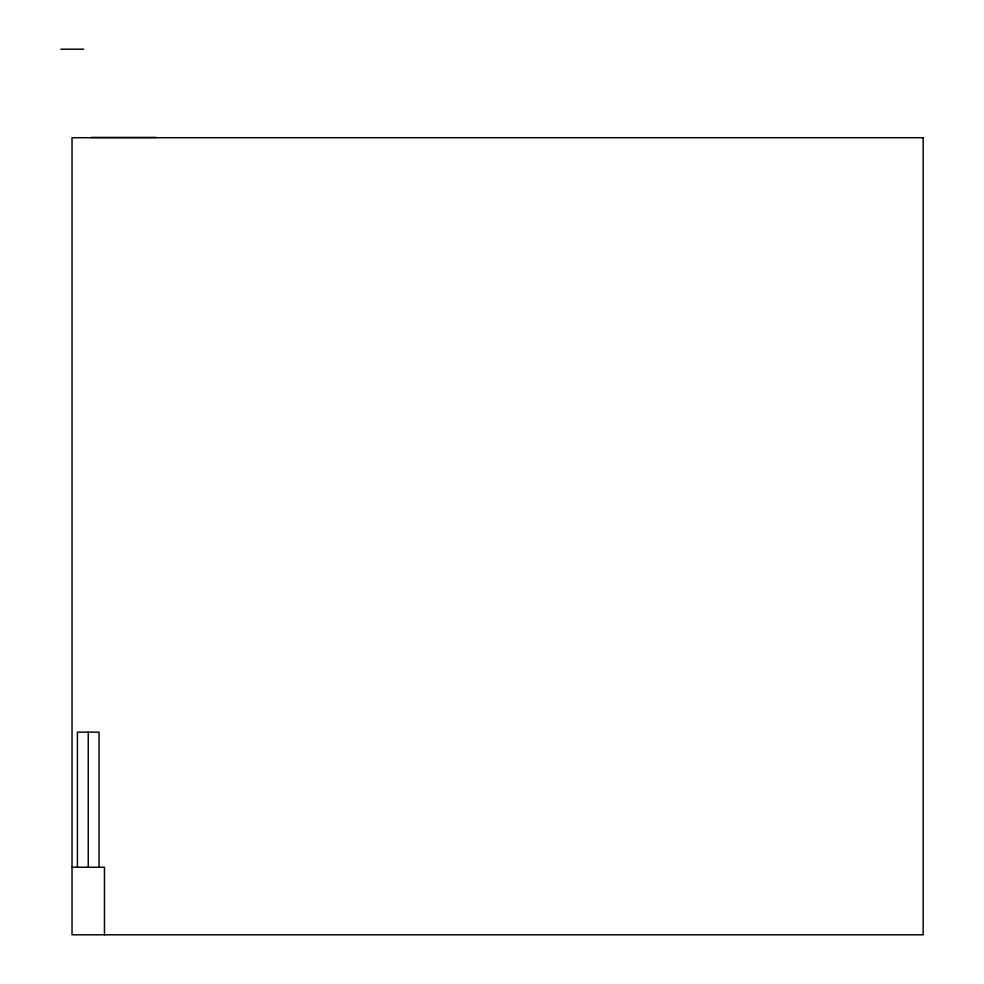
<?xml version="1.0" encoding="UTF-8"?>
<svg xmlns="http://www.w3.org/2000/svg" width="984" height="984" viewBox="0 0 984 984"><rect width="100%" height="100%" fill="white"/><g stroke="black" fill="none" stroke-linecap="round" stroke-linejoin="round"><path stroke-width="1.48" d="M60.836 49.2L83.738 49.2M91.168 137.44L156.308 137.44M72.029 867.248L104.452 867.248L104.452 934.8M99.052 867.248L99.052 732.145L77.428 732.145L77.428 867.248M88.24 732.145L88.24 867.248M923.164 137.711L72.029 137.711L72.029 934.8L923.164 934.8L923.164 137.711"/></g></svg>
